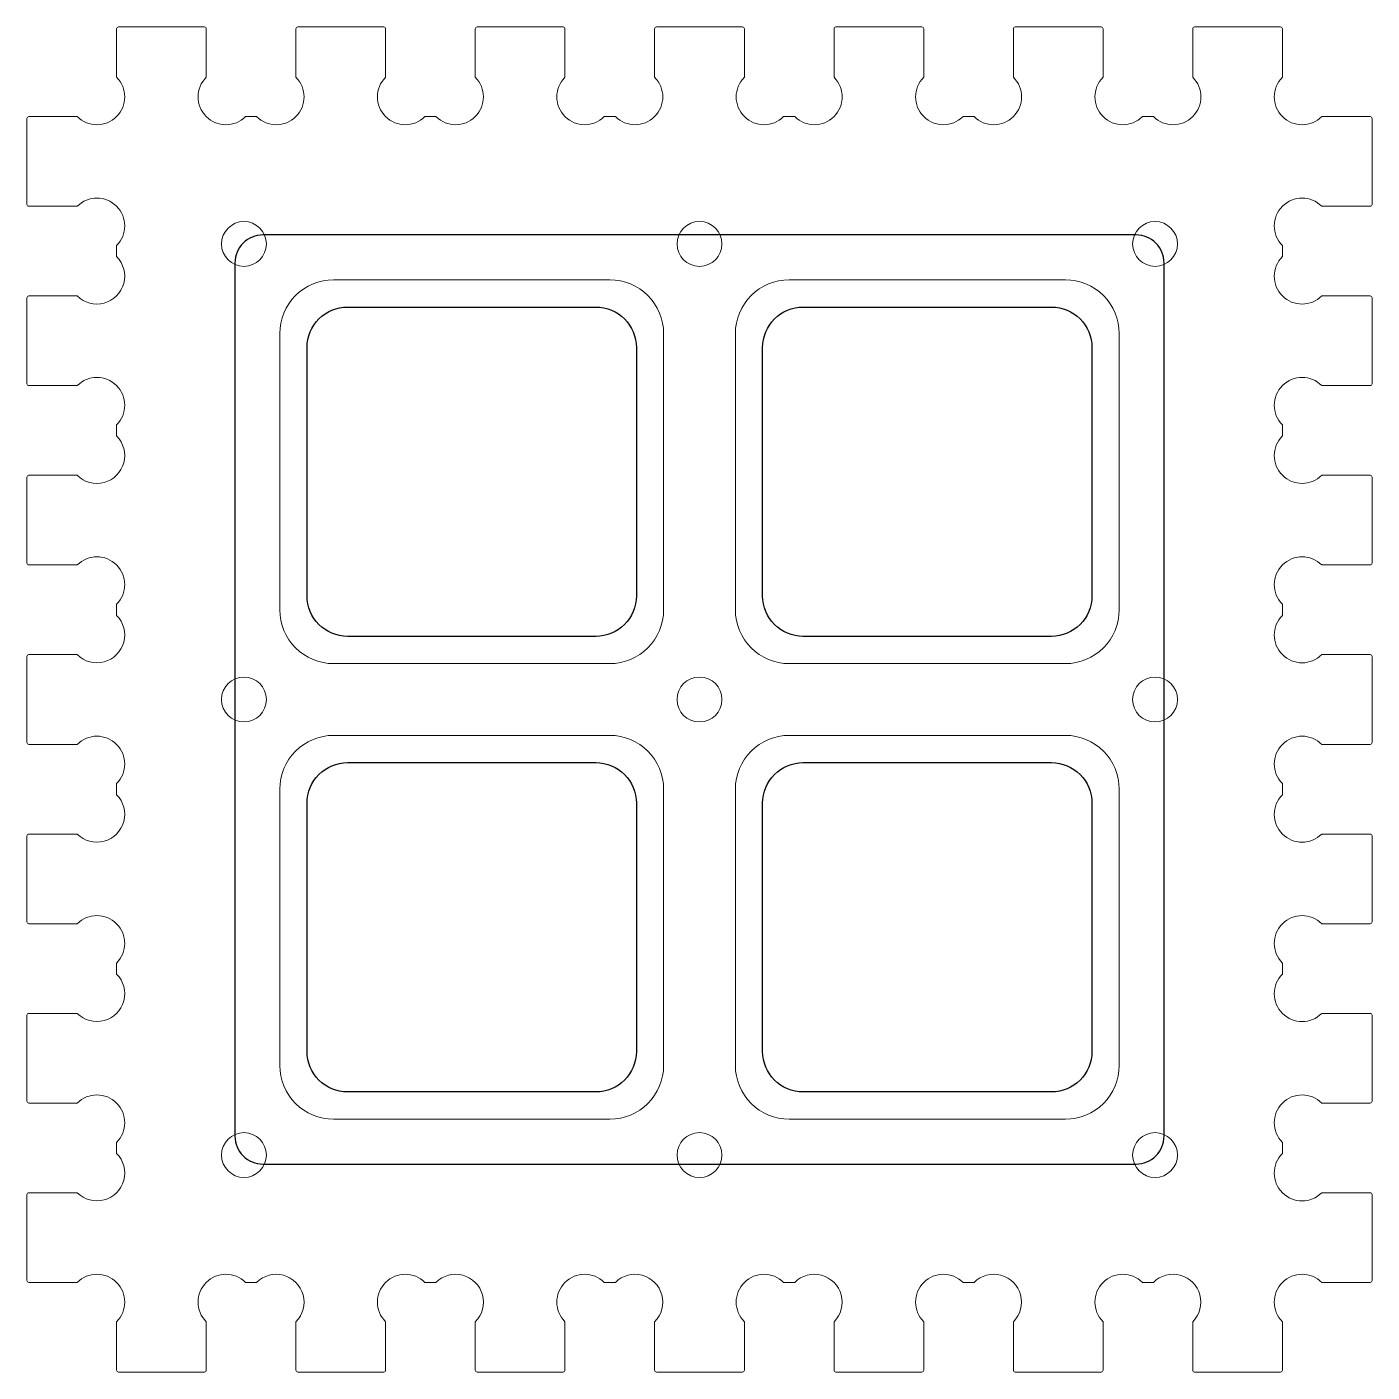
# Model space of a CAD drawing. Extents: x -37.5 to 37.5, y -37.5 to 37.5.
import ezdxf

# ---------------------------------------------------------------- set-up
doc = ezdxf.new("R2010")
doc.units = 0
doc.layers.get('0').update_dxf_attribs({"lineweight": 0})
doc.layers.add('grav1.5mm', color=4, linetype='Continuous')
doc.layers.add('holes', color=1, linetype='Continuous', lineweight=0)

msp = doc.modelspace()

# ---------------------------------------------------------------- linework, layer by layer
at = {"flags": 128}
msp.add_lwpolyline([(32.5, -34.692), (32.5, -37.4, -0.414214), (32.4, -37.5), (27.6, -37.5, -0.414214), (27.5, -37.4), (27.5, -34.692, 1), (25.308, -32.5), (24.692, -32.5, 1), (22.5, -34.692), (22.5, -37.4, -0.414214), (22.4, -37.5), (17.6, -37.5, -0.414214), (17.5, -37.4), (17.5, -34.692, 1), (15.308, -32.5), (14.692, -32.5, 1), (12.5, -34.692), (12.5, -37.4, -0.414214), (12.4, -37.5), (7.6, -37.5, -0.414214), (7.5, -37.4), (7.5, -34.692, 1), (5.308, -32.5), (4.692, -32.5, 1), (2.5, -34.692), (2.5, -37.4, -0.414214), (2.4, -37.5), (-2.4, -37.5, -0.414214), (-2.5, -37.4), (-2.5, -34.692, 1), (-4.692, -32.5), (-5.308, -32.5, 1), (-7.5, -34.692), (-7.5, -37.4, -0.414214), (-7.6, -37.5), (-12.4, -37.5, -0.414214), (-12.5, -37.4), (-12.5, -34.692, 1), (-14.692, -32.5), (-15.308, -32.5, 1), (-17.5, -34.692), (-17.5, -37.4, -0.414214), (-17.6, -37.5), (-22.4, -37.5, -0.414214), (-22.5, -37.4), (-22.5, -34.692, 1), (-24.692, -32.5), (-25.308, -32.5, 1), (-27.5, -34.692), (-27.5, -37.4, -0.414214), (-27.6, -37.5), (-32.4, -37.5, -0.414214), (-32.5, -37.4), (-32.5, -34.692, 1), (-34.692, -32.5), (-37.4, -32.5, -0.414214), (-37.5, -32.4), (-37.5, -27.6, -0.414214), (-37.4, -27.5), (-34.692, -27.5, 1), (-32.5, -25.308), (-32.5, -24.692, 1), (-34.692, -22.5), (-37.4, -22.5, -0.414214), (-37.5, -22.4), (-37.5, -17.6, -0.414214), (-37.4, -17.5), (-34.692, -17.5, 1), (-32.5, -15.308), (-32.5, -14.692, 1), (-34.692, -12.5), (-37.4, -12.5, -0.414214), (-37.5, -12.4), (-37.5, -7.6, -0.414214), (-37.4, -7.5), (-34.692, -7.5, 1), (-32.5, -5.308), (-32.5, -4.692, 1), (-34.692, -2.5), (-37.4, -2.5, -0.414214), (-37.5, -2.4), (-37.5, 2.4, -0.414214), (-37.4, 2.5), (-34.692, 2.5, 1), (-32.5, 4.692), (-32.5, 5.308, 1), (-34.692, 7.5), (-37.4, 7.5, -0.414214), (-37.5, 7.6), (-37.5, 12.4, -0.414214), (-37.4, 12.5), (-34.692, 12.5, 1), (-32.5, 14.692), (-32.5, 15.308, 1), (-34.692, 17.5), (-37.4, 17.5, -0.414214), (-37.5, 17.6), (-37.5, 22.4, -0.414214), (-37.4, 22.5), (-34.692, 22.5, 1), (-32.5, 24.692), (-32.5, 25.308, 1), (-34.692, 27.5), (-37.4, 27.5, -0.414214), (-37.5, 27.6), (-37.5, 32.4, -0.414214), (-37.4, 32.5), (-34.692, 32.5, 1), (-32.5, 34.692), (-32.5, 37.4, -0.414214), (-32.4, 37.5), (-27.6, 37.5, -0.414214), (-27.5, 37.4), (-27.5, 34.692, 1), (-25.308, 32.5), (-24.692, 32.5, 1), (-22.5, 34.692), (-22.5, 37.4, -0.414214), (-22.4, 37.5), (-17.6, 37.5, -0.414214), (-17.5, 37.4), (-17.5, 34.692, 1), (-15.308, 32.5), (-14.692, 32.5, 1), (-12.5, 34.692), (-12.5, 37.4, -0.414214), (-12.4, 37.5), (-7.6, 37.5, -0.414214), (-7.5, 37.4), (-7.5, 34.692, 1), (-5.308, 32.5), (-4.692, 32.5, 1), (-2.5, 34.692), (-2.5, 37.4, -0.414214), (-2.4, 37.5), (2.4, 37.5, -0.414214), (2.5, 37.4), (2.5, 34.692, 1), (4.692, 32.5), (5.308, 32.5, 1), (7.5, 34.692), (7.5, 37.4, -0.414214), (7.6, 37.5), (12.4, 37.5, -0.414214), (12.5, 37.4), (12.5, 34.692, 1), (14.692, 32.5), (15.308, 32.5, 1), (17.5, 34.692), (17.5, 37.4, -0.414214), (17.6, 37.5), (22.4, 37.5, -0.414214), (22.5, 37.4), (22.5, 34.692, 1), (24.692, 32.5), (25.308, 32.5, 1), (27.5, 34.692), (27.5, 37.4, -0.414214), (27.6, 37.5), (32.4, 37.5, -0.414214), (32.5, 37.4), (32.5, 34.692, 1), (34.692, 32.5), (37.4, 32.5, -0.414214), (37.5, 32.4), (37.5, 27.6, -0.414214), (37.4, 27.5), (34.692, 27.5, 1), (32.5, 25.308), (32.5, 24.692, 1), (34.692, 22.5), (37.4, 22.5, -0.414214), (37.5, 22.4), (37.5, 17.6, -0.414214), (37.4, 17.5), (34.692, 17.5, 1), (32.5, 15.308), (32.5, 14.692, 1), (34.692, 12.5), (37.4, 12.5, -0.414214), (37.5, 12.4), (37.5, 7.6, -0.414214), (37.4, 7.5), (34.692, 7.5, 1), (32.5, 5.308), (32.5, 4.692, 1), (34.692, 2.5), (37.4, 2.5, -0.414214), (37.5, 2.4), (37.5, -2.4, -0.414214), (37.4, -2.5), (34.692, -2.5, 1), (32.5, -4.692), (32.5, -5.308, 1), (34.692, -7.5), (37.4, -7.5, -0.414214), (37.5, -7.6), (37.5, -12.4, -0.414214), (37.4, -12.5), (34.692, -12.5, 1), (32.5, -14.692), (32.5, -15.308, 1), (34.692, -17.5), (37.4, -17.5, -0.414214), (37.5, -17.6), (37.5, -22.4, -0.414214), (37.4, -22.5), (34.692, -22.5, 1), (32.5, -24.692), (32.5, -25.308, 1), (34.692, -27.5), (37.4, -27.5, -0.414214), (37.5, -27.6), (37.5, -32.4, -0.414214), (37.4, -32.5), (34.692, -32.5, 1), (32.5, -34.692)], format="xyb", dxfattribs=at)
at = {"layer": 'grav1.5mm', "flags": 128}
for points in [[(25.9, 24.35, 0.414214), (24.35, 25.9), (-24.35, 25.9, 0.414214), (-25.9, 24.35), (-25.9, -24.35, 0.414214), (-24.35, -25.9), (24.35, -25.9, 0.414214), (25.9, -24.35), (25.9, 24.35)], [(-3.52, 5.77, -0.414214), (-5.77, 3.52), (-19.63, 3.52, -0.414214), (-21.88, 5.77), (-21.88, 19.63, -0.414214), (-19.63, 21.88), (-5.77, 21.88, -0.414214), (-3.52, 19.63), (-3.52, 5.77)], [(21.88, 5.77, -0.414214), (19.63, 3.52), (5.77, 3.52, -0.414214), (3.52, 5.77), (3.52, 19.63, -0.414214), (5.77, 21.88), (19.63, 21.88, -0.414214), (21.88, 19.63), (21.88, 5.77)], [(-3.52, -19.63, -0.414214), (-5.77, -21.88), (-19.63, -21.88, -0.414214), (-21.88, -19.63), (-21.88, -5.77, -0.414214), (-19.63, -3.52), (-5.77, -3.52, -0.414214), (-3.52, -5.77), (-3.52, -19.63)], [(21.88, -19.63, -0.414214), (19.63, -21.88), (5.77, -21.88, -0.414214), (3.52, -19.63), (3.52, -5.77, -0.414214), (5.77, -3.52), (19.63, -3.52, -0.414214), (21.88, -5.77), (21.88, -19.63)]]:
    msp.add_lwpolyline(points, format="xyb", dxfattribs=at)
at = {"layer": 'holes'}
for points in [[(-2, 5, -0.414214), (-5, 2), (-20.4, 2, -0.414214), (-23.4, 5), (-23.4, 20.4, -0.414214), (-20.4, 23.4), (-5, 23.4, -0.414214), (-2, 20.4), (-2, 5)], [(2, 5), (2, 20.4, -0.414214), (5, 23.4), (20.4, 23.4, -0.414214), (23.4, 20.4), (23.4, 5, -0.414214), (20.4, 2), (5, 2, -0.414214), (2, 5)], [(-2, -20.4, -0.414214), (-5, -23.4), (-20.4, -23.4, -0.414214), (-23.4, -20.4), (-23.4, -5, -0.414214), (-20.4, -2), (-5, -2, -0.414214), (-2, -5), (-2, -20.4)], [(2, -20.4), (2, -5, -0.414214), (5, -2), (20.4, -2, -0.414214), (23.4, -5), (23.4, -20.4, -0.414214), (20.4, -23.4), (5, -23.4, -0.414214), (2, -20.4)]]:
    msp.add_lwpolyline(points, format="xyb", close=True, dxfattribs=at)
for centre in [(-25.4, 25.4), (0, 25.4), (25.4, 25.4), (-25.4, 0), (0, 0), (25.4, 0), (-25.4, -25.4), (0, -25.4), (25.4, -25.4)]:
    msp.add_circle(centre, 1.25, dxfattribs=at)

doc.saveas('drawing.dxf')
